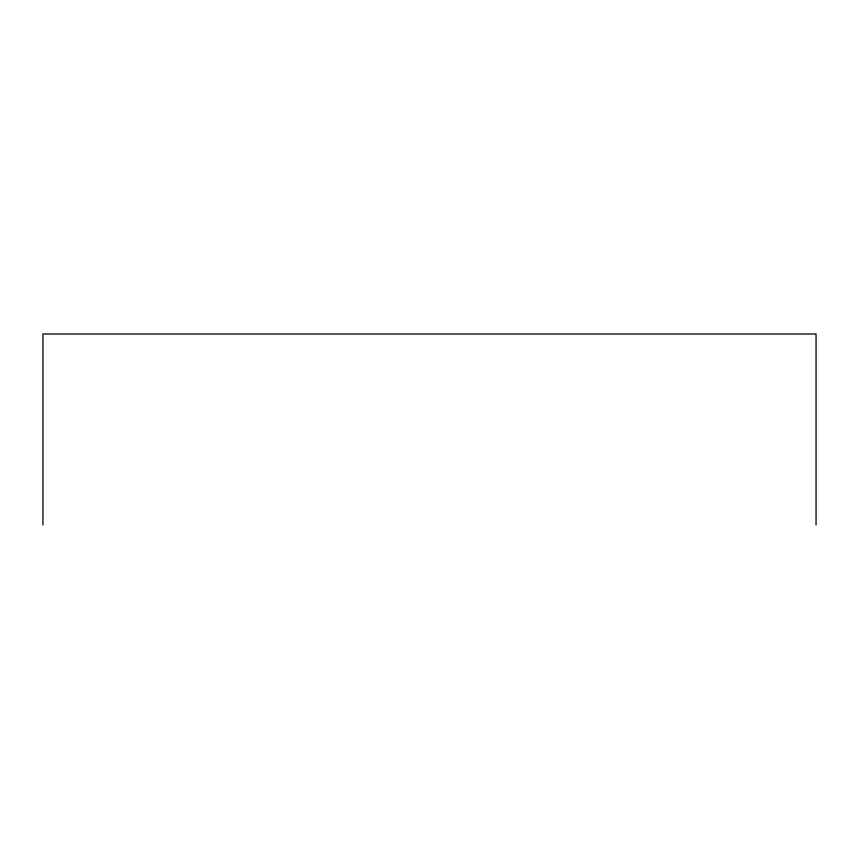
<?xml version="1.0" encoding="UTF-8"?>
<svg xmlns="http://www.w3.org/2000/svg" width="859" height="859" viewBox="0 0 859 859"><rect width="100%" height="100%" fill="white"/><g stroke="black" fill="none" stroke-linecap="round" stroke-linejoin="round"><path stroke-width="1.29" d="M816.05 525.01L816.05 333.99L42.95 333.99L42.95 525.01"/></g></svg>
